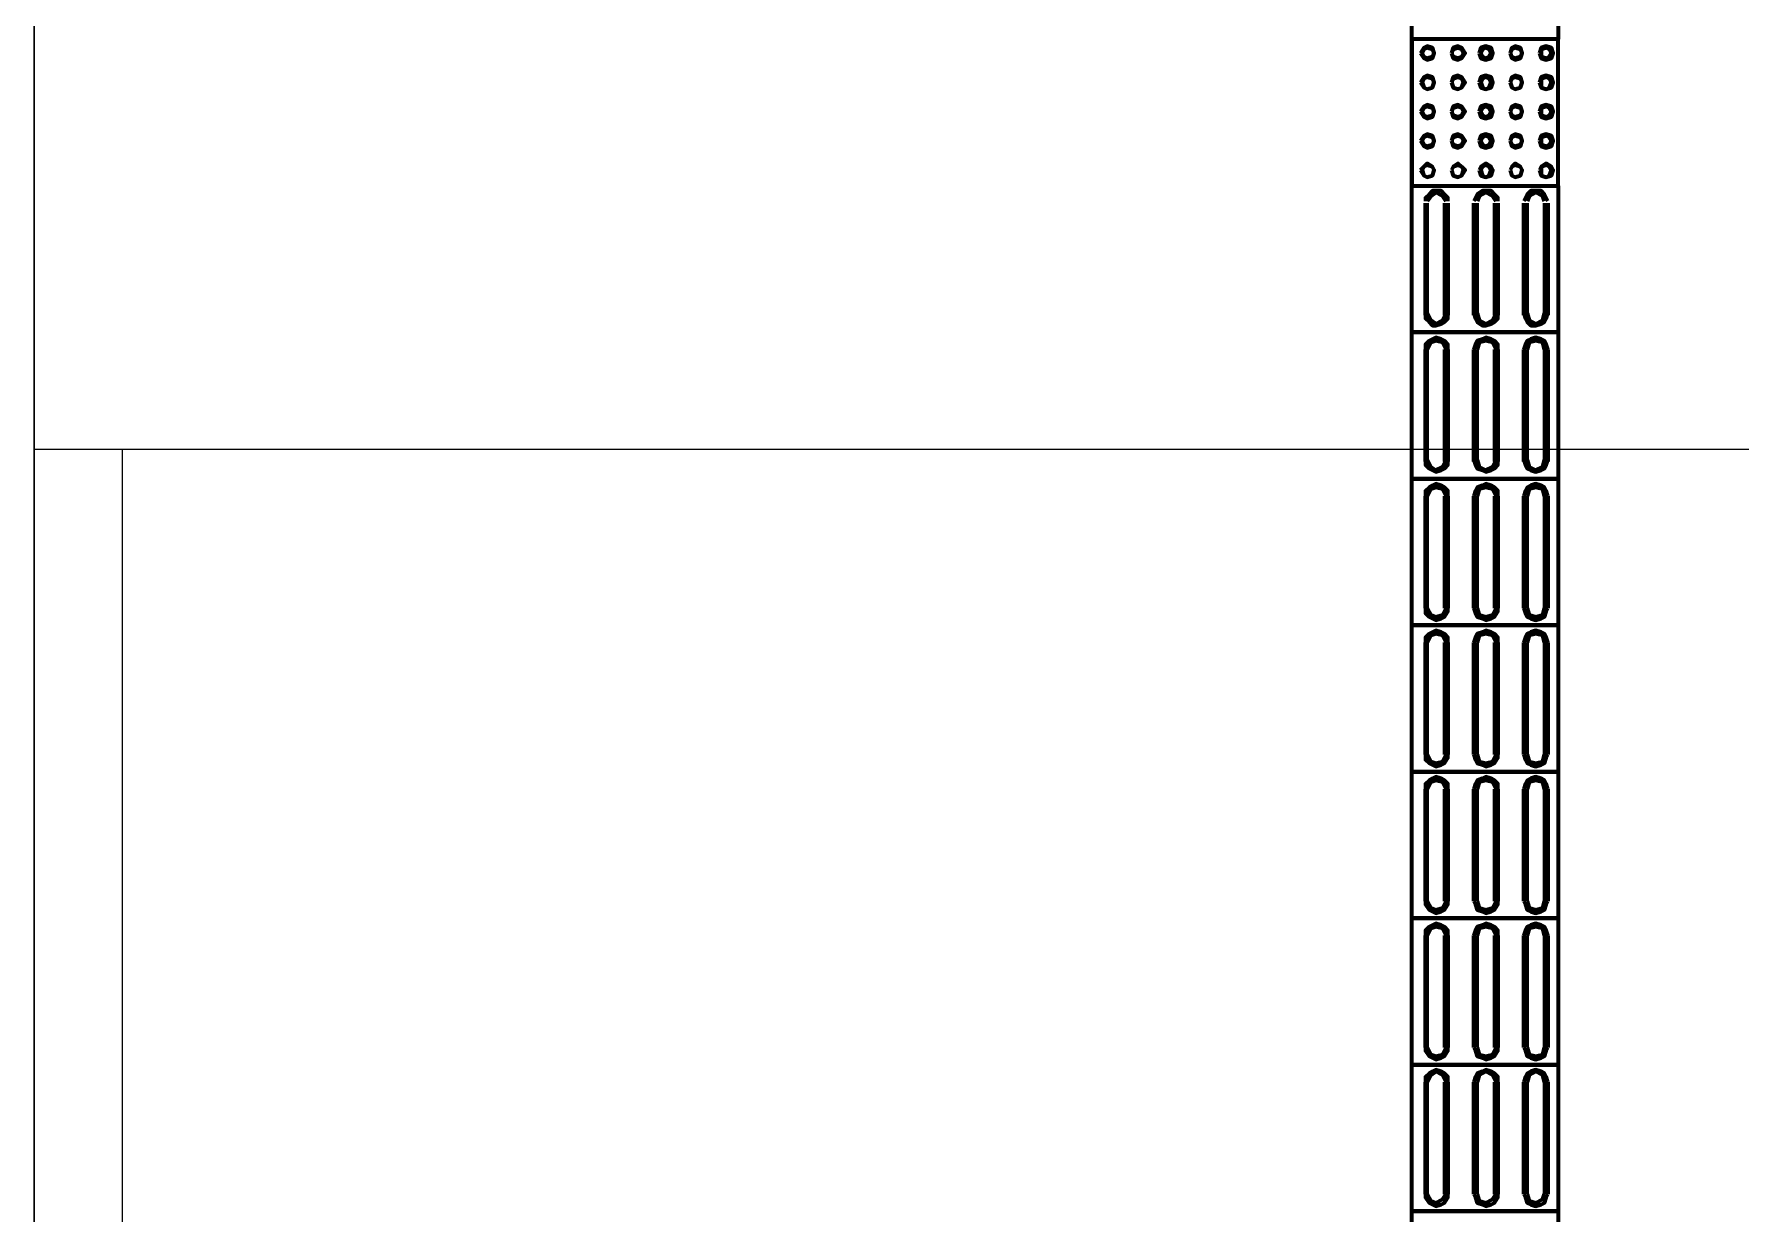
# Model space of a CAD drawing. Header units: millimetres. Extents: x 2273 to 2522, y 1034 to 1187.
# Drawn here: x 2454.769 to 2457.681, y 1043.456 to 1045.469 of the extents above; entities that cross this region are included whole.
import ezdxf

# ---------------------------------------------------------------- set-up
doc = ezdxf.new("R2010")
doc.units = ezdxf.units.MM
doc.layers.add('LAYER8', color=8, linetype='Continuous')
doc.layers.add('PAREDES', color=4, linetype='Continuous', lineweight=100)

# ---------------------------------------------------------------- blocks, each defined once
blk = doc.blocks.new('VBCX')
at = {"layer": 'PAREDES', "color": 160, "linetype": 'Continuous'}
for points in [[(80.1564, 141.8275), (79.9064, 141.8275), (79.9064, 142.0775), (80.1564, 142.0775), (80.1564, 141.8275)], [(80.6564, 141.8275), (80.4064, 141.8275), (80.4064, 142.0775), (80.6564, 142.0775), (80.6564, 141.8275)], [(80.9064, 141.8275), (80.6564, 141.8275), (80.6564, 142.0775), (80.9064, 142.0775), (80.9064, 141.8275)], [(81.1564, 141.8275), (80.9064, 141.8275), (80.9064, 142.0775), (81.1564, 142.0775), (81.1564, 141.8275)], [(81.4064, 141.8275), (81.1564, 141.8275), (81.1564, 142.0775), (81.4064, 142.0775), (81.4064, 141.8275)], [(81.6564, 141.8275), (81.4064, 141.8275), (81.4064, 142.0775), (81.6564, 142.0775), (81.6564, 141.8275)], [(81.9064, 141.8275), (81.6564, 141.8275), (81.6564, 142.0775), (81.9064, 142.0775), (81.9064, 141.8275)], [(82.1564, 141.8275), (81.9064, 141.8275), (81.9064, 142.0775), (82.1564, 142.0775), (82.1564, 141.8275)], [(82.4064, 141.8275), (82.1564, 141.8275), (82.1564, 142.0775), (82.4064, 142.0775), (82.4064, 141.8275)], [(80.4328, 142.0598), (80.427, 142.0569), (80.4211, 142.0539), (80.4152, 142.048), (80.4152, 142.0392), (80.4152, 142.0304), (80.4211, 142.0245), (80.427, 142.0216), (80.4328, 142.0186)], [(80.4328, 142.0539), (80.424, 142.051), (80.4181, 142.0392), (80.424, 142.0275), (80.4328, 142.0245)], [(80.4358, 142.0598), (80.627, 142.0598)], [(80.4358, 142.0539), (80.627, 142.0539)], [(80.624, 142.0186), (80.6328, 142.0216), (80.6387, 142.0245), (80.6446, 142.0304), (80.6446, 142.0392), (80.6417, 142.048), (80.6387, 142.0539), (80.6328, 142.0569), (80.624, 142.0598)], [(80.624, 142.0245), (80.6358, 142.0275), (80.6417, 142.0392), (80.6358, 142.051), (80.624, 142.0539)], [(80.6858, 142.0598), (80.677, 142.0569), (80.6711, 142.0539), (80.6681, 142.048), (80.6652, 142.0392), (80.6681, 142.0304), (80.6711, 142.0245), (80.677, 142.0216), (80.6858, 142.0186)], [(80.6858, 142.0539), (80.674, 142.051), (80.6711, 142.0392), (80.674, 142.0275), (80.6858, 142.0245)], [(80.6858, 142.0598), (80.877, 142.0598)], [(80.6858, 142.0539), (80.877, 142.0539)], [(80.874, 142.0186), (80.8828, 142.0216), (80.8887, 142.0245), (80.8917, 142.0304), (80.8946, 142.0392), (80.8917, 142.048), (80.8887, 142.0539), (80.8828, 142.0569), (80.874, 142.0598)], [(80.874, 142.0245), (80.8858, 142.0275), (80.8917, 142.0392), (80.8858, 142.051), (80.874, 142.0539)], [(80.9358, 142.0598), (80.927, 142.0569), (80.9211, 142.0539), (80.9181, 142.048), (80.9152, 142.0392), (80.9181, 142.0304), (80.9211, 142.0245), (80.927, 142.0216), (80.9358, 142.0186)], [(80.9358, 142.0539), (80.924, 142.051), (80.9211, 142.0392), (80.924, 142.0275), (80.9358, 142.0245)], [(80.9358, 142.0598), (81.127, 142.0598)], [(80.9358, 142.0539), (81.127, 142.0539)], [(81.127, 142.0186), (81.1358, 142.0216), (81.1417, 142.0245), (81.1446, 142.0304), (81.1475, 142.0392), (81.1446, 142.048), (81.1417, 142.0539), (81.1328, 142.0569), (81.127, 142.0598)], [(81.127, 142.0245), (81.1387, 142.0275), (81.1417, 142.0392), (81.1387, 142.051), (81.127, 142.0539)], [(81.1858, 142.0598), (81.177, 142.0569), (81.1711, 142.0539), (81.1681, 142.048), (81.1652, 142.0392), (81.1681, 142.0304), (81.1711, 142.0245), (81.177, 142.0216), (81.1858, 142.0186)], [(81.1858, 142.0539), (81.174, 142.051), (81.1711, 142.0392), (81.174, 142.0275), (81.1858, 142.0245)], [(81.1858, 142.0598), (81.377, 142.0598)], [(81.1858, 142.0539), (81.377, 142.0539)], [(81.377, 142.0186), (81.3858, 142.0216), (81.3917, 142.0245), (81.3946, 142.0304), (81.3975, 142.0392), (81.3946, 142.048), (81.3917, 142.0539), (81.3828, 142.0569), (81.377, 142.0598)], [(81.377, 142.0245), (81.3887, 142.0275), (81.3917, 142.0392), (81.3887, 142.051), (81.377, 142.0539)], [(81.4358, 142.0598), (81.427, 142.0569), (81.4211, 142.0539), (81.4181, 142.048), (81.4152, 142.0392), (81.4181, 142.0304), (81.4211, 142.0245), (81.427, 142.0216), (81.4358, 142.0186)], [(81.4358, 142.0539), (81.424, 142.051), (81.4211, 142.0392), (81.424, 142.0275), (81.4358, 142.0245)], [(81.4358, 142.0598), (81.627, 142.0598)], [(81.4358, 142.0539), (81.627, 142.0539)], [(81.627, 142.0186), (81.6328, 142.0216), (81.6417, 142.0245), (81.6446, 142.0304), (81.6475, 142.0392), (81.6446, 142.048), (81.6417, 142.0539), (81.6328, 142.0569), (81.627, 142.0598)], [(81.627, 142.0245), (81.6387, 142.0275), (81.6417, 142.0392), (81.6387, 142.051), (81.627, 142.0539)], [(81.6858, 142.0598), (81.677, 142.0569), (81.6711, 142.0539), (81.6681, 142.048), (81.6652, 142.0392), (81.6681, 142.0304), (81.6711, 142.0245), (81.677, 142.0216), (81.6858, 142.0186)], [(81.6858, 142.0539), (81.674, 142.051), (81.6711, 142.0392), (81.674, 142.0275), (81.6858, 142.0245)], [(81.6858, 142.0598), (81.877, 142.0598)], [(81.6858, 142.0539), (81.877, 142.0539)], [(81.877, 142.0186), (81.8828, 142.0216), (81.8917, 142.0245), (81.8946, 142.0304), (81.8975, 142.0392), (81.8946, 142.048), (81.8917, 142.0539), (81.8828, 142.0569), (81.877, 142.0598)], [(81.877, 142.0245), (81.8887, 142.0275), (81.8917, 142.0392), (81.8887, 142.051), (81.877, 142.0539)], [(81.9358, 142.0598), (81.927, 142.0569), (81.9211, 142.0539), (81.9181, 142.048), (81.9152, 142.0392), (81.9181, 142.0304), (81.9211, 142.0245), (81.927, 142.0216), (81.9358, 142.0186)], [(81.9358, 142.0539), (81.924, 142.051), (81.9181, 142.0392), (81.924, 142.0275), (81.9358, 142.0245)], [(81.9358, 142.0598), (82.127, 142.0598)], [(81.9358, 142.0539), (82.127, 142.0539)], [(82.127, 142.0186), (82.1328, 142.0216), (82.1417, 142.0245), (82.1446, 142.0304), (82.1475, 142.0392), (82.1446, 142.048), (82.1417, 142.0539), (82.1328, 142.0569), (82.127, 142.0598)], [(82.127, 142.0245), (82.1387, 142.0275), (82.1417, 142.0392), (82.1358, 142.051), (82.127, 142.0539)], [(80.627, 142.0245), (80.4358, 142.0245)], [(80.627, 142.0186), (80.4358, 142.0186)], [(80.877, 142.0245), (80.6858, 142.0245)], [(80.877, 142.0186), (80.6858, 142.0186)], [(81.127, 142.0245), (80.9358, 142.0245)], [(81.127, 142.0186), (80.9358, 142.0186)], [(81.377, 142.0245), (81.1858, 142.0245)], [(81.377, 142.0186), (81.1858, 142.0186)], [(81.627, 142.0245), (81.4358, 142.0245)], [(81.627, 142.0186), (81.4358, 142.0186)], [(81.877, 142.0245), (81.6858, 142.0245)], [(81.877, 142.0186), (81.6858, 142.0186)], [(82.127, 142.0245), (81.9358, 142.0245)], [(82.127, 142.0186), (81.9358, 142.0186)], [(80.4328, 141.9745), (80.427, 141.9745), (80.4211, 141.9686), (80.4152, 141.9627), (80.4152, 141.9539), (80.4152, 141.948), (80.4211, 141.9392), (80.427, 141.9363), (80.4328, 141.9333)], [(80.4328, 141.9716), (80.424, 141.9657), (80.4181, 141.9539), (80.424, 141.9422), (80.4328, 141.9392)], [(80.4358, 141.9745), (80.627, 141.9745)], [(80.4358, 141.9686), (80.627, 141.9686)], [(80.624, 141.9333), (80.6328, 141.9363), (80.6387, 141.9392), (80.6446, 141.948), (80.6446, 141.9539), (80.6417, 141.9627), (80.6387, 141.9686), (80.6328, 141.9745), (80.624, 141.9745)], [(80.624, 141.9392), (80.6358, 141.9422), (80.6417, 141.9539), (80.6358, 141.9657), (80.624, 141.9716)], [(80.6858, 141.9745), (80.677, 141.9745), (80.6711, 141.9686), (80.6681, 141.9627), (80.6652, 141.9539), (80.6681, 141.948), (80.6711, 141.9392), (80.677, 141.9363), (80.6858, 141.9333)], [(80.6858, 141.9716), (80.674, 141.9657), (80.6711, 141.9539), (80.674, 141.9422), (80.6858, 141.9392)], [(80.6858, 141.9745), (80.877, 141.9745)], [(80.6858, 141.9686), (80.877, 141.9686)], [(80.874, 141.9333), (80.8828, 141.9363), (80.8887, 141.9392), (80.8917, 141.948), (80.8946, 141.9539), (80.8917, 141.9627), (80.8887, 141.9686), (80.8828, 141.9745), (80.874, 141.9745)], [(80.874, 141.9392), (80.8858, 141.9422), (80.8917, 141.9539), (80.8858, 141.9657), (80.874, 141.9716)], [(80.9358, 141.9745), (80.927, 141.9745), (80.9211, 141.9686), (80.9181, 141.9627), (80.9152, 141.9539), (80.9181, 141.948), (80.9211, 141.9392), (80.927, 141.9363), (80.9358, 141.9333)], [(80.9358, 141.9716), (80.924, 141.9657), (80.9211, 141.9539), (80.924, 141.9422), (80.9358, 141.9392)], [(80.9358, 141.9745), (81.127, 141.9745)], [(80.9358, 141.9686), (81.127, 141.9686)], [(81.127, 141.9333), (81.1358, 141.9363), (81.1417, 141.9392), (81.1446, 141.948), (81.1475, 141.9539), (81.1446, 141.9627), (81.1417, 141.9686), (81.1328, 141.9745), (81.127, 141.9745)], [(81.127, 141.9392), (81.1387, 141.9422), (81.1417, 141.9539), (81.1387, 141.9657), (81.127, 141.9716)], [(81.1858, 141.9745), (81.177, 141.9745), (81.1711, 141.9686), (81.1681, 141.9627), (81.1652, 141.9539), (81.1681, 141.948), (81.1711, 141.9392), (81.177, 141.9363), (81.1858, 141.9333)], [(81.1858, 141.9716), (81.174, 141.9657), (81.1711, 141.9539), (81.174, 141.9422), (81.1858, 141.9392)], [(81.1858, 141.9745), (81.377, 141.9745)], [(81.1858, 141.9686), (81.377, 141.9686)], [(81.377, 141.9333), (81.3858, 141.9363), (81.3917, 141.9392), (81.3946, 141.948), (81.3975, 141.9539), (81.3946, 141.9627), (81.3917, 141.9686), (81.3828, 141.9745), (81.377, 141.9745)], [(81.377, 141.9392), (81.3887, 141.9422), (81.3917, 141.9539), (81.3887, 141.9657), (81.377, 141.9716)], [(81.4358, 141.9745), (81.427, 141.9745), (81.4211, 141.9686), (81.4181, 141.9627), (81.4152, 141.9539), (81.4181, 141.948), (81.4211, 141.9392), (81.427, 141.9363), (81.4358, 141.9333)], [(81.4358, 141.9716), (81.424, 141.9657), (81.4211, 141.9539), (81.424, 141.9422), (81.4358, 141.9392)], [(81.4358, 141.9745), (81.627, 141.9745)], [(81.4358, 141.9686), (81.627, 141.9686)], [(81.627, 141.9333), (81.6328, 141.9363), (81.6417, 141.9392), (81.6446, 141.948), (81.6475, 141.9539), (81.6446, 141.9627), (81.6417, 141.9686), (81.6328, 141.9745), (81.627, 141.9745)], [(81.627, 141.9392), (81.6387, 141.9422), (81.6417, 141.9539), (81.6387, 141.9657), (81.627, 141.9716)], [(81.6858, 141.9745), (81.677, 141.9745), (81.6711, 141.9686), (81.6681, 141.9627), (81.6652, 141.9539), (81.6681, 141.948), (81.6711, 141.9392), (81.677, 141.9363), (81.6858, 141.9333)], [(81.6858, 141.9716), (81.674, 141.9657), (81.6711, 141.9539), (81.674, 141.9422), (81.6858, 141.9392)], [(81.6858, 141.9745), (81.877, 141.9745)], [(81.6858, 141.9686), (81.877, 141.9686)], [(81.877, 141.9333), (81.8828, 141.9363), (81.8917, 141.9392), (81.8946, 141.948), (81.8975, 141.9539), (81.8946, 141.9627), (81.8917, 141.9686), (81.8828, 141.9745), (81.877, 141.9745)], [(81.877, 141.9392), (81.8887, 141.9422), (81.8917, 141.9539), (81.8887, 141.9657), (81.877, 141.9716)], [(81.9358, 141.9745), (81.927, 141.9745), (81.9211, 141.9686), (81.9181, 141.9627), (81.9152, 141.9539), (81.9181, 141.948), (81.9211, 141.9392), (81.927, 141.9363), (81.9358, 141.9333)], [(81.9358, 141.9716), (81.924, 141.9657), (81.9181, 141.9539), (81.924, 141.9422), (81.9358, 141.9392)], [(81.9358, 141.9745), (82.127, 141.9745)], [(81.9358, 141.9686), (82.127, 141.9686)], [(82.127, 141.9333), (82.1328, 141.9363), (82.1417, 141.9392), (82.1446, 141.948), (82.1475, 141.9539), (82.1446, 141.9627), (82.1417, 141.9686), (82.1328, 141.9745), (82.127, 141.9745)], [(82.127, 141.9392), (82.1387, 141.9422), (82.1417, 141.9539), (82.1358, 141.9657), (82.127, 141.9716)], [(80.627, 141.9392), (80.4358, 141.9392)], [(80.627, 141.9333), (80.4358, 141.9333)], [(80.877, 141.9392), (80.6858, 141.9392)], [(80.877, 141.9333), (80.6858, 141.9333)], [(81.127, 141.9392), (80.9358, 141.9392)], [(81.127, 141.9333), (80.9358, 141.9333)], [(81.377, 141.9392), (81.1858, 141.9392)], [(81.377, 141.9333), (81.1858, 141.9333)], [(81.627, 141.9392), (81.4358, 141.9392)], [(81.627, 141.9333), (81.4358, 141.9333)], [(81.877, 141.9392), (81.6858, 141.9392)], [(81.877, 141.9333), (81.6858, 141.9333)], [(82.127, 141.9392), (81.9358, 141.9392)], [(82.127, 141.9333), (81.9358, 141.9333)], [(80.4328, 141.8892), (80.427, 141.8892), (80.4211, 141.8833), (80.4152, 141.8775), (80.4152, 141.8686), (80.4152, 141.8627), (80.4211, 141.8569), (80.427, 141.851), (80.4328, 141.851)], [(80.4328, 141.8863), (80.424, 141.8804), (80.4181, 141.8686), (80.424, 141.8598), (80.4328, 141.8539)], [(80.4358, 141.8892), (80.627, 141.8892)], [(80.4358, 141.8833), (80.627, 141.8833)], [(80.624, 141.851), (80.6328, 141.851), (80.6387, 141.8569), (80.6446, 141.8627), (80.6446, 141.8686), (80.6417, 141.8775), (80.6387, 141.8833), (80.6328, 141.8892), (80.624, 141.8892)], [(80.624, 141.8539), (80.6358, 141.8598), (80.6417, 141.8686), (80.6358, 141.8804), (80.624, 141.8863)], [(80.6858, 141.8892), (80.677, 141.8892), (80.6711, 141.8833), (80.6681, 141.8775), (80.6652, 141.8686), (80.6681, 141.8627), (80.6711, 141.8569), (80.677, 141.851), (80.6858, 141.851)], [(80.6858, 141.8863), (80.674, 141.8804), (80.6711, 141.8686), (80.674, 141.8598), (80.6858, 141.8539)], [(80.6858, 141.8892), (80.877, 141.8892)], [(80.6858, 141.8833), (80.877, 141.8833)], [(80.874, 141.851), (80.8828, 141.851), (80.8887, 141.8569), (80.8917, 141.8627), (80.8946, 141.8686), (80.8917, 141.8775), (80.8887, 141.8833), (80.8828, 141.8892), (80.874, 141.8892)], [(80.874, 141.8539), (80.8858, 141.8598), (80.8917, 141.8686), (80.8858, 141.8804), (80.874, 141.8863)], [(80.9358, 141.8892), (80.927, 141.8892), (80.9211, 141.8833), (80.9181, 141.8775), (80.9152, 141.8686), (80.9181, 141.8627), (80.9211, 141.8569), (80.927, 141.851), (80.9358, 141.851)], [(80.9358, 141.8863), (80.924, 141.8804), (80.9211, 141.8686), (80.924, 141.8598), (80.9358, 141.8539)], [(80.9358, 141.8892), (81.127, 141.8892)], [(80.9358, 141.8833), (81.127, 141.8833)], [(81.127, 141.851), (81.1358, 141.851), (81.1417, 141.8569), (81.1446, 141.8627), (81.1475, 141.8686), (81.1446, 141.8775), (81.1417, 141.8833), (81.1328, 141.8892), (81.127, 141.8892)], [(81.127, 141.8539), (81.1387, 141.8598), (81.1417, 141.8686), (81.1387, 141.8804), (81.127, 141.8863)], [(81.1858, 141.8892), (81.177, 141.8892), (81.1711, 141.8833), (81.1681, 141.8775), (81.1652, 141.8686), (81.1681, 141.8627), (81.1711, 141.8569), (81.177, 141.851), (81.1858, 141.851)], [(81.1858, 141.8863), (81.174, 141.8804), (81.1711, 141.8686), (81.174, 141.8598), (81.1858, 141.8539)], [(81.1858, 141.8892), (81.377, 141.8892)], [(81.1858, 141.8833), (81.377, 141.8833)], [(81.377, 141.851), (81.3858, 141.851), (81.3917, 141.8569), (81.3946, 141.8627), (81.3975, 141.8686), (81.3946, 141.8775), (81.3917, 141.8833), (81.3828, 141.8892), (81.377, 141.8892)], [(81.377, 141.8539), (81.3887, 141.8598), (81.3917, 141.8686), (81.3887, 141.8804), (81.377, 141.8863)], [(81.4358, 141.8892), (81.427, 141.8892), (81.4211, 141.8833), (81.4181, 141.8775), (81.4152, 141.8686), (81.4181, 141.8627), (81.4211, 141.8569), (81.427, 141.851), (81.4358, 141.851)], [(81.4358, 141.8863), (81.424, 141.8804), (81.4211, 141.8686), (81.424, 141.8598), (81.4358, 141.8539)], [(81.4358, 141.8892), (81.627, 141.8892)], [(81.4358, 141.8833), (81.627, 141.8833)], [(81.627, 141.851), (81.6328, 141.851), (81.6417, 141.8569), (81.6446, 141.8627), (81.6475, 141.8686), (81.6446, 141.8775), (81.6417, 141.8833), (81.6328, 141.8892), (81.627, 141.8892)], [(81.627, 141.8539), (81.6387, 141.8598), (81.6417, 141.8686), (81.6387, 141.8804), (81.627, 141.8863)], [(81.6858, 141.8892), (81.677, 141.8892), (81.6711, 141.8833), (81.6681, 141.8775), (81.6652, 141.8686), (81.6681, 141.8627), (81.6711, 141.8569), (81.677, 141.851), (81.6858, 141.851)], [(81.6858, 141.8863), (81.674, 141.8804), (81.6711, 141.8686), (81.674, 141.8598), (81.6858, 141.8539)], [(81.6858, 141.8892), (81.877, 141.8892)], [(81.6858, 141.8833), (81.877, 141.8833)], [(81.877, 141.851), (81.8828, 141.851), (81.8917, 141.8569), (81.8946, 141.8627), (81.8975, 141.8686), (81.8946, 141.8775), (81.8917, 141.8833), (81.8828, 141.8892), (81.877, 141.8892)], [(81.877, 141.8539), (81.8887, 141.8598), (81.8917, 141.8686), (81.8887, 141.8804), (81.877, 141.8863)], [(81.9358, 141.8892), (81.927, 141.8892), (81.9211, 141.8833), (81.9181, 141.8775), (81.9152, 141.8686), (81.9181, 141.8627), (81.9211, 141.8569), (81.927, 141.851), (81.9358, 141.851)], [(81.9358, 141.8863), (81.924, 141.8804), (81.9181, 141.8686), (81.924, 141.8598), (81.9358, 141.8539)], [(81.9358, 141.8892), (82.127, 141.8892)], [(81.9358, 141.8833), (82.127, 141.8833)], [(82.127, 141.851), (82.1328, 141.851), (82.1417, 141.8569), (82.1446, 141.8627), (82.1475, 141.8686), (82.1446, 141.8775), (82.1417, 141.8833), (82.1328, 141.8892), (82.127, 141.8892)], [(82.127, 141.8539), (82.1387, 141.8598), (82.1417, 141.8686), (82.1358, 141.8804), (82.127, 141.8863)], [(80.627, 141.8539), (80.4358, 141.8539)], [(80.627, 141.851), (80.4358, 141.851)], [(80.877, 141.8539), (80.6858, 141.8539)], [(80.877, 141.851), (80.6858, 141.851)], [(81.127, 141.8539), (80.9358, 141.8539)], [(81.127, 141.851), (80.9358, 141.851)], [(81.377, 141.8539), (81.1858, 141.8539)], [(81.377, 141.851), (81.1858, 141.851)], [(81.627, 141.8539), (81.4358, 141.8539)], [(81.627, 141.851), (81.4358, 141.851)], [(81.877, 141.8539), (81.6858, 141.8539)], [(81.877, 141.851), (81.6858, 141.851)], [(82.127, 141.8539), (81.9358, 141.8539)], [(82.127, 141.851), (81.9358, 141.851)]]:
    blk.add_lwpolyline(points, dxfattribs=at)
at = {"layer": 'PAREDES', "color": 30, "linetype": 'Continuous'}
for points in [[(80.4064, 142.0775), (80.1564, 142.0775), (80.1564, 141.8275), (80.4064, 141.8275), (80.4064, 142.0775)], [(80.1799, 142.0451), (80.1887, 142.048), (80.1917, 142.0569), (80.1887, 142.0657), (80.1799, 142.0686), (80.1711, 142.0657), (80.1681, 142.0569), (80.1711, 142.048), (80.1799, 142.0451)], [(80.1799, 142.048), (80.1858, 142.048), (80.1887, 142.0569), (80.1858, 142.0627), (80.1799, 142.0657), (80.174, 142.0627), (80.1711, 142.0569), (80.174, 142.048), (80.1799, 142.048)], [(80.2299, 142.0451), (80.2387, 142.048), (80.2417, 142.0569), (80.2387, 142.0657), (80.2299, 142.0686), (80.2211, 142.0657), (80.2181, 142.0569), (80.2211, 142.048), (80.2299, 142.0451)], [(80.2299, 142.048), (80.2387, 142.048), (80.2417, 142.0569), (80.2387, 142.0627), (80.2299, 142.0657), (80.224, 142.0627), (80.2211, 142.0569), (80.224, 142.048), (80.2299, 142.048)], [(80.2799, 142.0451), (80.2887, 142.048), (80.2917, 142.0569), (80.2887, 142.0657), (80.2799, 142.0686), (80.2711, 142.0657), (80.2681, 142.0569), (80.2711, 142.048), (80.2799, 142.0451)], [(80.2799, 142.048), (80.2858, 142.048), (80.2887, 142.0569), (80.2858, 142.0627), (80.2799, 142.0657), (80.274, 142.0627), (80.2711, 142.0569), (80.274, 142.048), (80.2799, 142.048)], [(80.3299, 142.0451), (80.3387, 142.048), (80.3417, 142.0569), (80.3387, 142.0657), (80.3299, 142.0686), (80.3211, 142.0657), (80.3181, 142.0569), (80.3211, 142.048), (80.3299, 142.0451)], [(80.3299, 142.048), (80.3358, 142.048), (80.3387, 142.0569), (80.3358, 142.0627), (80.3299, 142.0657), (80.324, 142.0627), (80.3211, 142.0569), (80.324, 142.048), (80.3299, 142.048)], [(80.3799, 142.0451), (80.3887, 142.048), (80.3917, 142.0569), (80.3887, 142.0657), (80.3799, 142.0686), (80.374, 142.0657), (80.3681, 142.0569), (80.374, 142.048), (80.3799, 142.0451)], [(80.3799, 142.048), (80.3887, 142.048), (80.3917, 142.0569), (80.3887, 142.0627), (80.3799, 142.0657), (80.374, 142.0627), (80.3711, 142.0569), (80.374, 142.048), (80.3799, 142.048)], [(80.1799, 141.9951), (80.1887, 141.998), (80.1917, 142.0039), (80.1887, 142.0127), (80.1799, 142.0157), (80.1711, 142.0127), (80.1681, 142.0039), (80.1711, 141.998), (80.1799, 141.9951)], [(80.1799, 141.9951), (80.1858, 141.998), (80.1887, 142.0039), (80.1858, 142.0127), (80.1799, 142.0157), (80.174, 142.0127), (80.1711, 142.0039), (80.174, 141.998), (80.1799, 141.9951)], [(80.2299, 141.9951), (80.2387, 141.998), (80.2417, 142.0039), (80.2387, 142.0127), (80.2299, 142.0157), (80.2211, 142.0127), (80.2181, 142.0039), (80.2211, 141.998), (80.2299, 141.9951)], [(80.2299, 141.9951), (80.2387, 141.998), (80.2417, 142.0039), (80.2387, 142.0127), (80.2299, 142.0157), (80.224, 142.0127), (80.2211, 142.0039), (80.224, 141.998), (80.2299, 141.9951)], [(80.2799, 141.9951), (80.2887, 141.998), (80.2917, 142.0039), (80.2887, 142.0127), (80.2799, 142.0157), (80.2711, 142.0127), (80.2681, 142.0039), (80.2711, 141.998), (80.2799, 141.9951)], [(80.2799, 141.9951), (80.2858, 141.998), (80.2887, 142.0039), (80.2858, 142.0127), (80.2799, 142.0157), (80.274, 142.0127), (80.2711, 142.0039), (80.274, 141.998), (80.2799, 141.9951)], [(80.3299, 141.9951), (80.3387, 141.998), (80.3417, 142.0039), (80.3387, 142.0127), (80.3299, 142.0157), (80.3211, 142.0127), (80.3181, 142.0039), (80.3211, 141.998), (80.3299, 141.9951)], [(80.3299, 141.9951), (80.3358, 141.998), (80.3387, 142.0039), (80.3358, 142.0127), (80.3299, 142.0157), (80.324, 142.0127), (80.3211, 142.0039), (80.324, 141.998), (80.3299, 141.9951)], [(80.3799, 141.9951), (80.3887, 141.998), (80.3917, 142.0039), (80.3887, 142.0127), (80.3799, 142.0157), (80.374, 142.0127), (80.3681, 142.0039), (80.374, 141.998), (80.3799, 141.9951)], [(80.3799, 141.9951), (80.3887, 141.998), (80.3917, 142.0039), (80.3887, 142.0127), (80.3799, 142.0157), (80.374, 142.0127), (80.3711, 142.0039), (80.374, 141.998), (80.3799, 141.9951)], [(80.1799, 141.9422), (80.1887, 141.9451), (80.1917, 141.9539), (80.1887, 141.9627), (80.1799, 141.9657), (80.1711, 141.9627), (80.1681, 141.9539), (80.1711, 141.9451), (80.1799, 141.9422)], [(80.1799, 141.9451), (80.1858, 141.948), (80.1887, 141.9539), (80.1858, 141.9598), (80.1799, 141.9627), (80.174, 141.9598), (80.1711, 141.9539), (80.174, 141.948), (80.1799, 141.9451)], [(80.2299, 141.9422), (80.2387, 141.9451), (80.2417, 141.9539), (80.2387, 141.9627), (80.2299, 141.9657), (80.2211, 141.9627), (80.2181, 141.9539), (80.2211, 141.9451), (80.2299, 141.9422)], [(80.2299, 141.9451), (80.2387, 141.948), (80.2417, 141.9539), (80.2387, 141.9598), (80.2299, 141.9627), (80.224, 141.9598), (80.2211, 141.9539), (80.224, 141.948), (80.2299, 141.9451)], [(80.2799, 141.9422), (80.2887, 141.9451), (80.2917, 141.9539), (80.2887, 141.9627), (80.2799, 141.9657), (80.2711, 141.9627), (80.2681, 141.9539), (80.2711, 141.9451), (80.2799, 141.9422)], [(80.2799, 141.9451), (80.2858, 141.948), (80.2887, 141.9539), (80.2858, 141.9598), (80.2799, 141.9627), (80.274, 141.9598), (80.2711, 141.9539), (80.274, 141.948), (80.2799, 141.9451)], [(80.3299, 141.9422), (80.3387, 141.9451), (80.3417, 141.9539), (80.3387, 141.9627), (80.3299, 141.9657), (80.3211, 141.9627), (80.3181, 141.9539), (80.3211, 141.9451), (80.3299, 141.9422)], [(80.3299, 141.9451), (80.3358, 141.948), (80.3387, 141.9539), (80.3358, 141.9598), (80.3299, 141.9627), (80.324, 141.9598), (80.3211, 141.9539), (80.324, 141.948), (80.3299, 141.9451)], [(80.3799, 141.9422), (80.3887, 141.9451), (80.3917, 141.9539), (80.3887, 141.9627), (80.3799, 141.9657), (80.374, 141.9627), (80.3681, 141.9539), (80.374, 141.9451), (80.3799, 141.9422)], [(80.3799, 141.9451), (80.3887, 141.948), (80.3917, 141.9539), (80.3887, 141.9598), (80.3799, 141.9627), (80.374, 141.9598), (80.3711, 141.9539), (80.374, 141.948), (80.3799, 141.9451)], [(80.1799, 141.8951), (80.1887, 141.898), (80.1917, 141.9069), (80.1887, 141.9127), (80.1799, 141.9186), (80.1711, 141.9127), (80.1681, 141.9069), (80.1711, 141.898), (80.1799, 141.8951)], [(80.1799, 141.8951), (80.1858, 141.898), (80.1887, 141.9069), (80.1858, 141.9127), (80.1799, 141.9157), (80.174, 141.9127), (80.1711, 141.9069), (80.174, 141.898), (80.1799, 141.8951)], [(80.2299, 141.8951), (80.2387, 141.898), (80.2417, 141.9069), (80.2387, 141.9127), (80.2299, 141.9186), (80.2211, 141.9127), (80.2181, 141.9069), (80.2211, 141.898), (80.2299, 141.8951)], [(80.2299, 141.8951), (80.2387, 141.898), (80.2417, 141.9069), (80.2387, 141.9127), (80.2299, 141.9157), (80.224, 141.9127), (80.2211, 141.9069), (80.224, 141.898), (80.2299, 141.8951)], [(80.2799, 141.8951), (80.2887, 141.898), (80.2917, 141.9069), (80.2887, 141.9127), (80.2799, 141.9186), (80.2711, 141.9127), (80.2681, 141.9069), (80.2711, 141.898), (80.2799, 141.8951)], [(80.2799, 141.8951), (80.2858, 141.898), (80.2887, 141.9069), (80.2858, 141.9127), (80.2799, 141.9157), (80.274, 141.9127), (80.2711, 141.9069), (80.274, 141.898), (80.2799, 141.8951)], [(80.3299, 141.8951), (80.3387, 141.898), (80.3417, 141.9069), (80.3387, 141.9127), (80.3299, 141.9186), (80.3211, 141.9127), (80.3181, 141.9069), (80.3211, 141.898), (80.3299, 141.8951)], [(80.3299, 141.8951), (80.3358, 141.898), (80.3387, 141.9069), (80.3358, 141.9127), (80.3299, 141.9157), (80.324, 141.9127), (80.3211, 141.9069), (80.324, 141.898), (80.3299, 141.8951)], [(80.3799, 141.8951), (80.3887, 141.898), (80.3917, 141.9069), (80.3887, 141.9127), (80.3799, 141.9186), (80.374, 141.9127), (80.3681, 141.9069), (80.374, 141.898), (80.3799, 141.8951)], [(80.3799, 141.8951), (80.3887, 141.898), (80.3917, 141.9069), (80.3887, 141.9127), (80.3799, 141.9157), (80.374, 141.9127), (80.3711, 141.9069), (80.374, 141.898), (80.3799, 141.8951)], [(80.1799, 141.8422), (80.1887, 141.848), (80.1917, 141.8539), (80.1887, 141.8627), (80.1799, 141.8657), (80.1711, 141.8627), (80.1681, 141.8539), (80.1711, 141.848), (80.1799, 141.8422)], [(80.1799, 141.8451), (80.1858, 141.848), (80.1887, 141.8539), (80.1858, 141.8627), (80.1799, 141.8657), (80.174, 141.8627), (80.1711, 141.8539), (80.174, 141.848), (80.1799, 141.8451)], [(80.2299, 141.8422), (80.2387, 141.848), (80.2417, 141.8539), (80.2387, 141.8627), (80.2299, 141.8657), (80.2211, 141.8627), (80.2181, 141.8539), (80.2211, 141.848), (80.2299, 141.8422)], [(80.2299, 141.8451), (80.2387, 141.848), (80.2417, 141.8539), (80.2387, 141.8627), (80.2299, 141.8657), (80.224, 141.8627), (80.2211, 141.8539), (80.224, 141.848), (80.2299, 141.8451)], [(80.2799, 141.8422), (80.2887, 141.848), (80.2917, 141.8539), (80.2887, 141.8627), (80.2799, 141.8657), (80.2711, 141.8627), (80.2681, 141.8539), (80.2711, 141.848), (80.2799, 141.8422)], [(80.2799, 141.8451), (80.2858, 141.848), (80.2887, 141.8539), (80.2858, 141.8627), (80.2799, 141.8657), (80.274, 141.8627), (80.2711, 141.8539), (80.274, 141.848), (80.2799, 141.8451)], [(80.3299, 141.8422), (80.3387, 141.848), (80.3417, 141.8539), (80.3387, 141.8627), (80.3299, 141.8657), (80.3211, 141.8627), (80.3181, 141.8539), (80.3211, 141.848), (80.3299, 141.8422)], [(80.3299, 141.8451), (80.3358, 141.848), (80.3387, 141.8539), (80.3358, 141.8627), (80.3299, 141.8657), (80.324, 141.8627), (80.3211, 141.8539), (80.324, 141.848), (80.3299, 141.8451)], [(80.3799, 141.8422), (80.3887, 141.848), (80.3917, 141.8539), (80.3887, 141.8627), (80.3799, 141.8657), (80.374, 141.8627), (80.3681, 141.8539), (80.374, 141.848), (80.3799, 141.8422)], [(80.3799, 141.8451), (80.3887, 141.848), (80.3917, 141.8539), (80.3887, 141.8627), (80.3799, 141.8657), (80.374, 141.8627), (80.3711, 141.8539), (80.374, 141.848), (80.3799, 141.8451)], [(80.4064, 141.8275), (80.1564, 141.8275)]]:
    blk.add_lwpolyline(points, dxfattribs=at)
blk = doc.blocks.new('KJIUY')
at = {"color": 0, "linetype": 'ByBlock'}
blk.add_blockref('VBCX', (0, 0), dxfattribs=at)

msp = doc.modelspace()

# ---------------------------------------------------------------- linework, layer by layer
msp.add_line((2454.7693, 1036.222), (2454.7693, 1064.222))
at = {"layer": 'LAYER8', "color": 0, "linetype": 'Continuous'}
for points in [[(2454.7693, 1066.222), (2454.7693, 1036.3043)], [(2457.1193, 1064.222), (2457.1193, 1034.3043)], [(2457.3693, 1064.222), (2457.3693, 1034.3043)], [(2454.9193, 1044.7602), (2454.7693, 1044.7602)], [(2454.9193, 1044.7602), (2454.9193, 1041.0572)], [(2457.7693, 1044.7602), (2454.9193, 1044.7602)]]:
    msp.add_lwpolyline(points, dxfattribs=at)

# ---------------------------------------------------------------- block references
at = {"layer": 'LAYER8', "color": 0, "linetype": 'ByBlock', "rotation": 270}
msp.add_blockref('KJIUY', (2315.2918, 1125.6166), dxfattribs=at)

doc.saveas('drawing.dxf')
